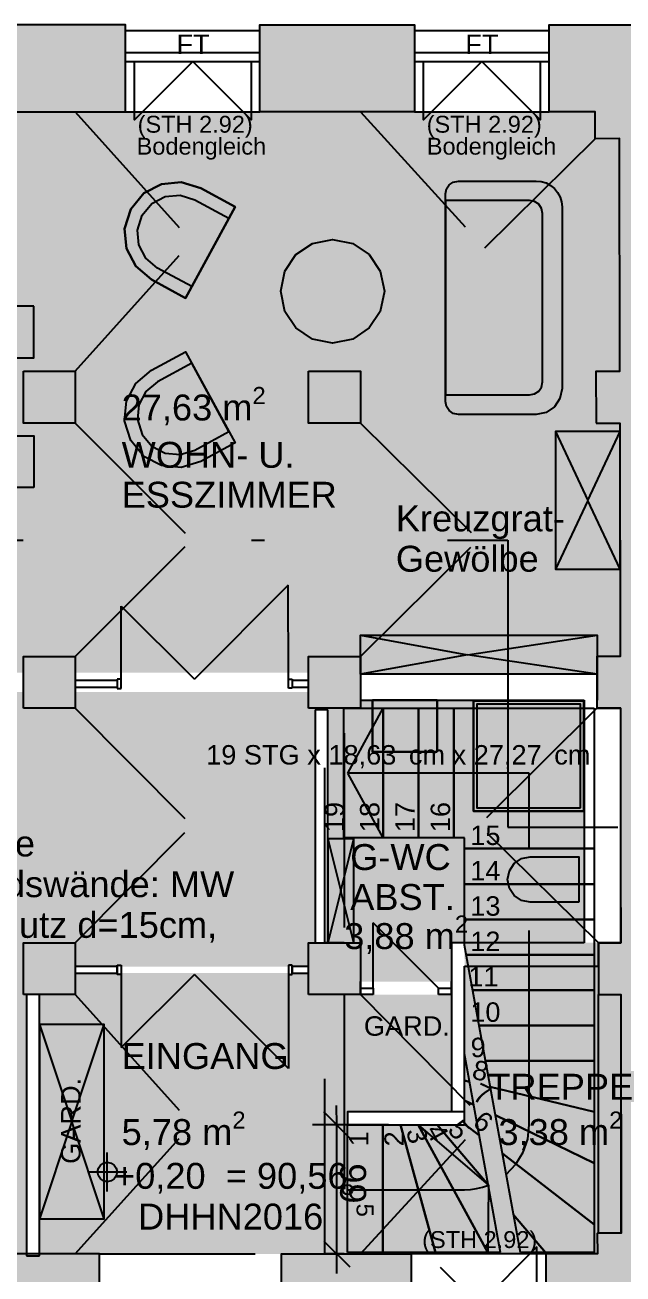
# Model space of a CAD drawing. Header units: centimetres. Extents: x 0 to 44.8, y 0 to 29.7.
# Drawn here: x 15.19 to 19.81, y 14.86 to 24.49 of the extents above; entities that cross this region are included whole.
import ezdxf
from ezdxf.xclip import XClip

# ---------------------------------------------------------------- set-up
doc = ezdxf.new("R2010")
doc.units = ezdxf.units.CM
doc.header["$MEASUREMENT"] = 0
doc.header["$XCLIPFRAME"] = 0
for name, pattern in [('ACAD_ISO02W100', [0.42, 0.12, -0.3]), ('Strichlinie_ eng', [0.22999999999999998, 0.15, -0.08]), ('Strichpunktlinie', [0.670277762413025, 0.352777767181396, -0.176388883590699, 0, -0.14111111164093])]:
    doc.linetypes.add(name, pattern=pattern)
for name, color, linetype in [('A-Bemaßung 1_100', 7, 'Continuous'), ('A-Decken Roh', 7, 'Continuous'), ('A-Fenster Türen', 7, 'Continuous'), ('A-Möblierung', 7, 'Continuous'), ('A-Räume NEU.Neu', 7, 'Continuous'), ('A-Schnittlinien.Marker', 7, 'Continuous'), ('A-Schraffuren', 7, 'Continuous'), ('A-Treppen', 7, 'Continuous'), ('FENSTERÖFFNUNG', 7, 'Continuous'), ('Layout-Zeichnung.Layout', 7, 'Continuous'), ('Neubau_A-Bemaßung 1_100', 7, 'Continuous'), ('Neubau_A-Fenster Türen', 7, 'Continuous'), ('Neubau_A-Geländer', 7, 'Continuous'), ('Neubau_A-Schraffuren', 7, 'Continuous'), ('Neubau_A-Treppen', 7, 'Continuous'), ('Neubau_A-Wand Aussen', 7, 'Continuous'), ('Neubau_A-Wand Innen', 7, 'Continuous'), ('Unterzug', 7, 'Continuous'), ('Wand', 7, 'Continuous')]:
    doc.layers.add(name, color=color, linetype=linetype)
doc.styles.add('ERSTELLTER_STIL_3', font='')
doc.styles.get('ERSTELLTER_STIL_3').set_extended_font_data('Arial')

# ---------------------------------------------------------------- blocks, each defined once
blk = doc.blocks.new('Zeichnung_2_1', base_point=(5.879295221465711, 14.23450187050399))
at = {"layer": 'A-Möblierung', "linetype": 'Continuous', "lineweight": 0, "true_color": 0x535353}
for points in [[(16.17001136501467, 22.52592616260402), (16.43359659979986, 22.38266826926744), (16.81561764869741, 23.08556222869462), (16.55203241391222, 23.2288201220312, 0.9999999999999989)], [(19.13784311366489, 21.48489767178647, 0.4142135623730951), (19.33784311366489, 21.68489767178647), (19.33784311366489, 23.08489767178647, 0.4142135623730951), (19.13784311366488, 23.28489767178647), (18.53784311366489, 23.28489767178647, 0.4142135623730951), (18.43784311366489, 23.18489767178647), (18.43784311366489, 21.58489767178647, 0.4142135623730951), (18.53784311366489, 21.48489767178647)], [(17.16700914280343, 22.43460729964471, 0.9999999999999998), (17.96700914280343, 22.4346072996447, 0.9999999999999998)], [(19.78669801791532, 20.29052976530194), (19.78669801791532, 21.35209431231052), (19.28669801791533, 21.35209431231052), (19.28669801791533, 20.29052976530194)], [(18.37461421195613, 18.88150246063995), (18.37461421195613, 19.28150246063994), (17.87461421195613, 19.28150246063994), (17.87461421195613, 18.88150246063995)], [(19.50596396552343, 18.42518851703259), (19.50596396552343, 19.27518851703259), (18.65596396552343, 19.27518851703259), (18.65596396552343, 18.42518851703259)], [(17.5319355887727, 18.21054641324635), (17.5319355887727, 17.41054641324635), (17.7319355887727, 17.41054641324635), (17.7319355887727, 18.21054641324635)], [(19.46801970993342, 17.72305402387421), (19.46801970993342, 18.0730540238742), (19.09301970993342, 18.0730540238742, 0.9999999999999998), (19.09301970993342, 17.72305402387421)], [(15.30625815963021, 15.28068588211975), (15.80625815963021, 15.28068588211975), (15.80625815963021, 16.78068588211975), (15.30625815963021, 16.78068588211975)]]:
    blk.add_hatch(color=251, dxfattribs=at).paths.add_polyline_path(points)
at = {"layer": 'A-Möblierung', "linetype": 'Continuous', "lineweight": 0, "true_color": 0x3f3f3f}
blk.add_hatch(color=250, dxfattribs=at).paths.add_polyline_path([(19.60967365777386, 19.78150246834636), (17.78180749932104, 19.78150246834636), (17.78180749932104, 19.48150246045009), (19.60967365777386, 19.48150246045009)])
at = {"layer": 'A-Räume NEU.Neu', "linetype": 'Continuous', "lineweight": 0, "true_color": 0x22332b}
for points in [[(13.33037258014254, 20.49598005383876), (13.32975324797608, 19.6184770220363), (13.38274993256679, 19.6184770220363), (13.3833098912176, 19.49347700687535), (15.1813927395203, 19.49347700687535), (15.1813927395203, 19.6184770220363), (15.58139269180599, 19.6184770220363), (15.58139269180599, 19.49347700687535), (17.38193554748954, 19.49347700687535), (17.38193554748954, 19.6184770220363), (17.78193559600459, 19.6184770220363), (17.78193559600459, 19.49347700687535), (19.60712317592006, 19.49347700687535), (19.60743977051727, 19.6184770220363), (19.78759017959417, 19.6184770220363), (19.78519820637145, 21.41768902565926), (19.60372262276623, 21.41864621911167), (19.60187222838638, 21.81768888171559), (19.78467067701526, 21.81768888171559), (19.7822890965635, 23.61168130857651), (19.59345350652279, 23.61083535626525), (19.59252441204376, 23.8182223311793), (19.23856164451316, 23.8182223311793), (18.19856167234102, 23.8182223311793), (17.00718868145509, 23.8182223311793), (15.96940968293143, 23.8182223311793), (14.80164473737295, 23.8182223311793), (13.76164466897145, 23.8182223311793), (13.38886463484348, 23.8182223311793), (13.38886944631152, 23.81715206822789), (13.38975619987178, 23.6192067332833), (13.33257661742351, 23.61895057072471), (13.33129541971311, 21.81768897794495), (13.39394602624333, 21.81796967899056), (13.39567892457357, 21.41797338342058), (13.3310230906219, 21.41768373304442), (13.33096823988622, 21.34575998415559)], [(13.32662934273609, 15.19215434759727), (13.39213468058043, 15.19244783694785), (13.39295212429637, 15.0099856691289), (13.74303468087461, 15.0099856691289), (14.78303469692853, 15.0099856691289), (15.20639266540531, 15.0099856691289), (15.20639266540531, 17.01057406953005), (15.18139266781347, 17.01057406953005), (15.18139266781347, 17.41057403099947), (15.58139269385701, 17.41057403099947), (15.58139269385701, 17.22640471731446), (17.3819355887727, 17.22640471731446), (17.3819355887727, 17.41054645785257), (17.4319355887727, 17.41054645785257), (17.4319355887727, 19.21847701891616), (17.3819355887727, 19.21847701891616), (17.3819355887727, 19.34347700687536), (15.58139269385701, 19.34347700687536), (15.58139269385701, 19.21847701891616), (15.18139266781347, 19.21847695434204), (15.18139266781347, 19.34347700687536), (13.38398194032348, 19.34347700687536), (13.38454192704475, 19.21847695434204), (13.32947092664636, 19.21847695434204), (13.32819500671719, 17.41059714853248), (13.37808671111079, 17.41059650279133), (13.37808671111079, 17.01059647674779), (13.32791275326254, 17.01059705791482)], [(17.5319355887727, 17.41050681298555), (17.78193557412409, 17.41054641324635), (17.78192375117537, 17.11057413392753), (18.48524125975299, 17.11054641374334), (18.4852530827017, 17.41051869306217), (19.50967345349166, 17.41051869306217), (19.49601002274737, 19.28138677861263), (17.78193559117035, 19.28138680808423), (17.78193559008868, 19.21847698616552), (17.5319355887727, 19.21847698616552)], [(19.61883763513143, 17.41051870727459), (18.58529514006946, 17.4072625115619), (18.5863762119328, 16.0052597811744), (17.68312607341989, 16.00456329300848), (17.68389298339671, 15.00998567247091), (19.21366373079664, 15.00998567247091), (19.59974873694429, 15.00998567247091), (19.61099720079217, 15.00998567247091), (19.61028694308595, 15.1685228686295), (19.62129785815587, 15.16857220047493), (19.61885254694695, 17.01051870185142)], [(15.30639269187208, 17.01051329292086), (15.30639269187208, 15.00998567247091), (17.68389300112712, 15.00998567247091), (17.68304893725912, 16.10458275027158), (18.4852530827017, 16.10520129149097), (18.4852530827017, 17.01108872857204), (17.78193552653135, 17.01054640368149), (17.38193555897784, 17.01054640368149), (17.38193806952192, 17.17640469321345), (15.58139522747796, 17.17643230919835), (15.58139271693388, 17.0105740196664)], [(15.7694217039681, 15.00693107324354), (17.17237666908979, 15.0099856691289), (15.7694217039681, 15.0099856691289)]]:
    blk.add_hatch(color=250, dxfattribs=at).paths.add_polyline_path(points)
at = {"layer": 'A-Schraffuren', "linetype": 'Continuous', "lineweight": 13}
for points in [[(15.96940969187209, 24.48822230924436), (14.80164469187209, 24.48822230924436), (14.80164469187209, 23.81822230924436), (15.96940969187209, 23.81822230924436)], [(18.19856169187209, 23.81822230924436), (18.19856169187209, 24.48822230924436), (17.00718869187209, 24.48822230924436), (17.00718869187209, 23.81822230924436)], [(21.32949069187209, 23.81822230924436), (21.32949069187209, 24.48822230924436), (19.23856169187209, 24.48822230924436), (19.23856169187209, 23.81822230924436), (19.59252433786309, 23.81822230924436), (19.59252913274711, 23.81715202368436), (19.59974869187209, 23.81715202368436), (20.44566969187209, 23.81715202368436), (20.44566969187209, 23.81822230924436)], [(19.59252438500431, 23.81822233858537), (19.59345346463611, 23.61083525586231), (19.7822890562524, 23.61168135290002), (19.78467064418637, 21.81768891211418), (19.60187219274254, 21.81768891211418), (19.60372271710683, 21.4186462063611), (19.78520164517491, 21.41768896521547), (19.78759017961563, 19.61847700687535), (20.07648669634346, 19.61847700687535), (20.07648669634346, 21.41768896521547), (20.44566968640218, 21.41768896521547), (20.44566968640218, 21.81768891211418), (20.07648669634346, 21.81768891211418), (20.07648669634346, 23.61168135290002), (20.44566968640218, 23.61168135290002), (20.44566968640218, 23.81822233858537)], [(15.58139269187209, 21.41768898353435), (15.58139269187209, 21.81768898353436), (15.18139269187209, 21.81768898353436), (15.18139269187209, 21.41768898353435)], [(17.38193557412409, 21.81768898353436), (17.38193557412409, 21.41768898353435), (17.78193557412409, 21.41768898353435), (17.78193557412409, 21.81768898353436)], [(15.18139269187209, 19.21847700687536), (15.58139269187209, 19.21847700687536), (15.58139269187209, 19.61847700687535), (15.18139269187209, 19.61847700687535)], [(17.78193557412409, 19.21847700687536), (17.78193557412409, 19.61847700687535), (17.38193557412409, 19.61847700687535), (17.38193557412409, 19.21847700687536)], [(19.60743973080993, 19.61847700227229), (19.60642677447758, 19.21847706222219), (19.78812120598884, 19.21847706222219), (19.78889592490117, 18.63496604431452), (19.78889007562887, 17.95891396461572), (19.79052140326573, 17.41051874329097), (19.61883769162777, 17.41051874329097), (19.61883769162777, 17.01051866561092), (19.7910523795606, 17.01051866561092), (19.79349661841715, 15.16934377440496), (19.61028695012044, 15.16852294946392), (19.61099718940754, 15.0099856493566), (20.04994474991651, 15.0099856493566), (20.04994474991651, 15.52784498549399), (20.04994474991651, 17.09968201350146), (20.0672216422852, 17.09968201350146), (20.0672216422852, 17.27783598371226), (20.07480518941407, 19.19368399257852), (20.44566969769527, 19.19368399257852), (20.44566969769527, 19.47249299748443), (20.44566969769527, 19.61847700227229), (20.07648668316276, 19.61847700227229), (19.78757749892486, 19.62807558930087), (19.78759022969398, 19.61847700227229)], [(15.58139269187209, 17.01057401210135), (15.58139269187209, 17.41057401207035), (15.18139269187209, 17.41057401207035), (15.18139269187209, 17.01057401210135)], [(17.78193557412409, 17.01054641327736), (17.78193557412409, 17.41054641324635), (17.38193557412409, 17.41054641324635), (17.38193557412409, 17.01054641327736)], [(15.18139268306374, 15.00998568573689), (14.78303469187209, 15.00998568573689), (14.78303469187209, 14.34167002368435), (16.12129369187209, 14.34167002368435), (16.12129369187209, 14.58101802711836), (15.76942169908418, 14.58101802711836), (15.76942169908418, 15.00998568573689), (15.58139268818379, 15.00998568573689)], [(18.17366369187209, 14.34167002368435), (18.17366369187209, 15.00998567848036), (17.17237669187209, 15.00998567848036), (17.17237669187209, 14.34167002368435)], [(19.21366369187209, 14.34167002368435), (20.10836655796209, 14.34167002368435), (20.10746645291922, 14.45063252935649), (20.04994469580374, 14.45015735911279), (20.04994469580374, 15.00998567247091), (19.59974869404472, 15.00998567247091), (19.21366369187209, 15.00998567247091)]]:
    blk.add_hatch(color=9, dxfattribs=at).paths.add_polyline_path(points)
at = {"layer": 'Neubau_A-Schraffuren', "linetype": 'Continuous', "lineweight": 13, "true_color": 0x9f9f9f}
blk.add_hatch(color=253, dxfattribs=at).paths.add_polyline_path([(19.61883769187209, 15.16934368117635), (19.79105240856084, 15.16934368117635), (19.79105240856084, 17.01051871793817), (19.61883769187209, 17.01051871793817)])
at = {"layer": 'A-Bemaßung 1_100', "color": 7, "linetype": 'Continuous', "lineweight": 25, "ltscale": 10}
for p, q in [((17.69928972528716, 15.90512926405913), (17.49883571324457, 16.10527455384132)), ((17.59906271926587, 16.00520165957845), (17.59894701076116, 16.15542670947746)), ((17.99906253133783, 16.00551038183884), (17.41128178094976, 16.00505702394756)), ((17.59983028559665, 15.00992099154193), (17.59906271926587, 16.00520165957845)), ((17.49960327957535, 15.10999338706124), (17.70005729161794, 14.90984809727905)), ((17.99983009766861, 15.01022921505877), (17.41204884853699, 15.00977585716749)), ((17.59994599410135, 14.85969594164291), (17.59983028559665, 15.00992099154193))]:
    blk.add_line(p, q, dxfattribs=at)
at = {"layer": 'A-Möblierung', "color": 7, "linetype": 'Continuous', "lineweight": 25, "ltscale": 10, "flags": 128}
for points in [[(16.17001136501467, 22.52592616260402, -0.9999999999999989), (16.55203241391222, 23.2288201220312), (16.81561764869741, 23.08556222869462), (16.43359659979986, 22.38266826926744)], [(16.17001136501467, 22.52592616260402), (16.43359659979986, 22.38266826926744), (16.81561764869741, 23.08556222869462), (16.55203241391222, 23.2288201220312, 0.999999952511681)], [(19.13784311366489, 21.48489767178647), (18.53784311366489, 21.48489767178647, -0.4142135623730951), (18.43784311366489, 21.58489767178647), (18.43784311366489, 23.18489767178647, -0.4142135623730951), (18.53784311366489, 23.28489767178647), (19.13784311366488, 23.28489767178647, -0.4142135623730951), (19.33784311366489, 23.08489767178647), (19.33784311366489, 21.68489767178647, -0.4142135623730951)], [(19.13784311366489, 21.48489767178647), (18.53784311366489, 21.48489767178647, -0.4142135623730951), (18.43784311366489, 21.58489767178647), (18.43784311366489, 23.18489767178647, -0.4142135623730951), (18.53784311366489, 23.28489767178647), (19.13784311366488, 23.28489767178647, -0.4142135623730951), (19.33784311366489, 23.08489767178647), (19.33784311366489, 21.68489767178647, -0.4142135623730951)], [(16.48134923091206, 22.47053001419584), (16.21776399612686, 22.61378790753242, -0.9999999331289989), (16.50427978280003, 23.1409583771028), (16.76786501758522, 22.99770048376622)], [(18.43784311366489, 21.63489767178647), (19.08784311366489, 21.63489767178647, 0.4142135623730951), (19.18784311366489, 21.73489767178647), (19.18784311366488, 23.03489767178647, 0.4142135623730951), (19.08784311366489, 23.13489767178646), (18.43784311366489, 23.13489767178646)], [(17.16700914280343, 22.43460729964471, -0.9999999999999998), (17.96700914280343, 22.4346072996447, -0.9999999999999998)], [(16.17001136501467, 21.82522332106173), (16.43359659979986, 21.96848121439831), (16.81561764869741, 21.26558725497113), (16.55203241391222, 21.12232936163455, -0.999999952511681)], [(16.48134923091206, 21.88061946946991), (16.21776399612686, 21.73736157613333, 0.9999999331289989), (16.50427978280003, 21.21019110656295), (16.76786501758522, 21.35344899989953)], [(19.46801970993342, 17.72305402387421), (19.09301970993342, 17.72305402387421, -0.9999999999999998), (19.09301970993342, 18.0730540238742), (19.46801970993342, 18.0730540238742)], [(19.46801970993342, 17.72305402387421), (19.09301970993342, 17.72305402387421, -0.9999999999999998), (19.09301970993342, 18.0730540238742), (19.46801970993342, 18.0730540238742)]]:
    blk.add_lwpolyline(points, format="xyb", close=True, dxfattribs=at)
for points in [[(15.26109530701248, 22.32052202368436), (14.76109530701247, 22.32052202368436), (14.76109530701247, 21.92052202368435), (15.26109530701248, 21.92052202368435)], [(15.26312095692302, 20.92052202368436), (14.76312095692302, 20.92052202368436), (14.76312095692302, 21.32052202368436), (15.26312095692302, 21.32052202368436)], [(19.78669801791532, 20.29052976530194), (19.78669801791532, 21.35209431231052), (19.28669801791533, 21.35209431231052), (19.28669801791533, 20.29052976530194)], [(19.78669801791532, 20.29052976530194), (19.78669801791532, 21.35209431231052), (19.28669801791533, 21.35209431231052), (19.28669801791533, 20.29052976530194)], [(19.78669801791532, 20.29052976530194), (19.53669801791533, 20.82131203880623), (19.78669801791532, 21.35209431231052), (19.28669801791533, 21.35209431231052), (19.53669801791533, 20.82131203880623), (19.28669801791533, 20.29052976530194)], [(19.60967365777386, 19.78150246834636), (19.60967365777386, 19.48150246045009), (17.78180749932104, 19.48150246045009), (17.78180749932104, 19.78150246834636)], [(18.37461421195613, 18.88150246063995), (17.87461421195613, 18.88150246063995), (17.87461421195613, 19.28150246063994), (18.37461421195613, 19.28150246063994)], [(18.37461421195612, 18.88150246063995), (18.37461421195613, 19.28150246063994), (17.87461421195613, 19.28150246063994), (17.87461421195612, 18.88150246063995)], [(19.50596396552343, 18.42518851703259), (18.65596396552343, 18.42518851703259), (18.65596396552343, 19.27518851703259), (19.50596396552343, 19.27518851703259)], [(19.50596396552343, 18.42518851703259), (19.50596396552343, 19.27518851703259), (18.65596396552343, 19.27518851703259), (18.65596396552343, 18.42518851703259)], [(19.48096396552343, 18.45018851703259), (19.48096396552343, 19.25018851703259), (18.68096396552343, 19.25018851703259), (18.68096396552343, 18.45018851703259)], [(17.5319355887727, 18.21054641324635), (17.5319355887727, 17.41054641324635), (17.7319355887727, 17.41054641324635), (17.7319355887727, 18.21054641324635)], [(17.5319355887727, 18.21054641324635), (17.5319355887727, 17.41054641324635), (17.7319355887727, 17.41054641324635), (17.7319355887727, 18.21054641324635)], [(17.5319355887727, 18.21054641324635), (17.6319355887727, 17.81054641324636), (17.5319355887727, 17.41054641324635), (17.7319355887727, 17.41054641324635), (17.6319355887727, 17.81054641324636), (17.7319355887727, 18.21054641324635)], [(15.30625815963021, 15.28068588211975), (15.80625815963021, 15.28068588211975), (15.80625815963021, 16.78068588211975), (15.30625815963021, 16.78068588211975)]]:
    blk.add_lwpolyline(points, close=True, dxfattribs=at)
for points in [[(19.60967365777386, 19.48150246045009), (17.78180749932104, 19.48150246045009), (17.78180749932104, 19.78150246045009), (19.60967365777386, 19.78150246045009), (19.60967365777386, 19.48150246045009), (18.60850630305069, 19.63150246045009), (17.78180749932104, 19.48150246045009), (17.78180749932104, 19.78150246045009), (18.60850630305069, 19.63150246045009), (19.60967365777386, 19.78150246045009)], [(15.80625815963021, 15.28068588211975), (15.80625815963021, 16.78068588211975), (15.30625815963021, 16.78068588211975), (15.30625815963021, 15.28068588211975), (15.80625815963021, 15.28068588211975), (15.5562581596302, 16.03068588211975), (15.80625815963021, 16.78068588211975), (15.30625815963021, 16.78068588211975), (15.5562581596302, 16.03068588211975), (15.30625815963021, 15.28068588211975)]]:
    blk.add_lwpolyline(points, dxfattribs=at)
at = {"layer": 'A-Möblierung', "color": 7, "linetype": 'Continuous', "lineweight": 25, "ltscale": 10}
blk.add_circle((17.56700914280343, 22.43460729964471), 0.3999999999999997, dxfattribs=at)
at = {"layer": 'A-Schnittlinien.Marker', "color": 7, "linetype": 'Strichpunktlinie', "lineweight": 25, "ltscale": 10, "flags": 128}
blk.add_lwpolyline([(5.134348610401683, 20.8002408604794), (5.134348610401683, 20.51440002368435), (18.9187973671971, 20.51440002368435), (18.9187973671971, 18.30208452368436), (22.96349005917514, 18.30208452368435), (22.96349005917514, 20.51440002368435), (31.89707315021201, 20.51440002368435), (31.89707315021201, 20.8002408604794)], dxfattribs=at)
at = {"layer": 'FENSTERÖFFNUNG', "color": 7, "linetype": 'Continuous', "lineweight": 25, "ltscale": 10}
for p, q in [((15.96940967544259, 23.81822243354243), (17.00718878052389, 23.81822243354243)), ((18.19856144947305, 23.81822243354243), (19.23856145960369, 23.81822243354243)), ((19.21366368260645, 15.00998582820405), (18.17366367247581, 15.00998582820405))]:
    blk.add_line(p, q, dxfattribs=at)
at = {"layer": 'Neubau_A-Bemaßung 1_100', "color": 7, "linetype": 'Continuous', "lineweight": 25, "ltscale": 10}
for p, q in [((15.8293061272439, 15.49250176392417), (15.8293061272439, 15.7925019970358)), ((15.67930601068809, 15.64250188047999), (15.97930624379972, 15.64250188047999))]:
    blk.add_line(p, q, dxfattribs=at)
blk.add_circle((15.82930605180899, 15.6425018717274), 0.075, dxfattribs=at)
at = {"layer": 'Neubau_A-Fenster Türen', "color": 7, "linetype": 'Continuous', "lineweight": 25, "ltscale": 10}
for p, q in [((15.96940967544259, 24.27655978047127), (17.00718878052389, 24.27655978047127)), ((18.19856144947305, 24.27655978047127), (19.23856145960369, 24.27655978047127)), ((15.96940967544259, 24.2065601250734), (17.00718878052389, 24.2065601250734)), ((18.19856144947305, 24.2065601250734), (19.23856145960369, 24.2065601250734))]:
    blk.add_line(p, q, dxfattribs=at)
at = {"layer": 'Neubau_A-Fenster Türen', "color": 7, "linetype": 'Continuous', "lineweight": 25, "ltscale": 10, "flags": 128}
for points in [[(16.93829919187209, 24.20656002368435), (16.93829919187209, 23.75656002368435), (16.48829919187209, 24.20656002368435), (16.0382991918721, 23.75656002368435), (16.0382991918721, 24.20656002368435)], [(19.16856169187209, 24.20656002368435), (19.16856169187209, 23.75656002368435), (18.71856169187209, 24.20656002368435), (18.2685616918721, 23.75656002368435), (18.2685616918721, 24.20656002368435)]]:
    blk.add_lwpolyline(points, dxfattribs=at)
at = {"layer": 'Neubau_A-Fenster Türen', "color": 7, "linetype": 'Strichlinie_ eng', "lineweight": 25, "ltscale": 10, "flags": 128}
blk.add_lwpolyline([(19.14366369187209, 14.61409902368435), (19.14366369187209, 15.06409902368435), (18.69366369187209, 14.61409902368435), (18.2436636918721, 15.06409902368436), (18.2436636918721, 14.61409902368436)], dxfattribs=at)
at = {"layer": 'Neubau_A-Geländer', "color": 7, "linetype": 'Continuous', "lineweight": 25, "ltscale": 10}
for p, q in [((15.96940967544259, 24.44661038541561), (17.0055668664838, 24.44661038541561)), ((18.19856144947305, 24.44661038541561), (19.23471864051425, 24.44661038541561))]:
    blk.add_line(p, q, dxfattribs=at)
at = {"layer": 'Neubau_A-Schraffuren', "color": 7, "linetype": 'Continuous', "lineweight": 25, "ltscale": 10, "flags": 128}
blk.add_lwpolyline([(19.61883769187209, 15.16934368117635), (19.61883769187209, 17.01051871793817), (19.79105240856084, 17.01051871793817), (19.79105240856084, 15.16934368117635)], close=True, dxfattribs=at)
at = {"layer": 'Neubau_A-Treppen', "color": 7, "linetype": 'Strichlinie_ eng', "lineweight": 25, "ltscale": 10}
for p, q in [((17.65454644350241, 18.21846695515908), (17.65455492214284, 19.21846673471076)), ((17.65455492214284, 19.21846673471076), (17.68455484570529, 19.21846673471076)), ((17.68455085575685, 18.71846684493492), (17.95728228501191, 19.21846424099298)), ((17.68455484570529, 19.21846673471076), (17.95728228501191, 19.21846424099298)), ((17.95727380637148, 18.21846446144131), (17.95728228501191, 19.21846424099298)), ((17.95728228501191, 19.21846424099298), (17.95727380637148, 18.21846446144131)), ((17.95728228501191, 19.21846424099298), (18.23000972431852, 19.21846174727521)), ((18.23000074693454, 18.21846196772354), (18.23000972431852, 19.21846174727521)), ((18.23000972431852, 19.21846174727521), (18.23000074693454, 18.21846196772354)), ((18.23000972431852, 19.21846174727521), (18.50273666488159, 19.21845975230099)), ((18.50272818624116, 18.21845947400577), (18.50273666488159, 19.21845975230099)), ((18.50273666488159, 19.21845975230099), (18.50272818624116, 18.21845947400577)), ((18.50273666488159, 19.21845975230099), (19.58526902661873, 19.21845027617345)), ((19.58526902661873, 19.21845027617345), (19.58526004923474, 18.13591791443631)), ((17.95727779631992, 18.71846435121715), (17.68455085575685, 18.71846684493492)), ((17.95727380637148, 18.21846446144131), (17.68455085575685, 18.71846684493492)), ((18.50273267493315, 18.71845986252516), (17.95727779631992, 18.71846435121715)), ((19.0852646481509, 18.71845437634605), (18.50273267493315, 18.71845986252516)), ((19.08525966071535, 18.1359224031283), (19.0852646481509, 18.71845437634605)), ((17.68454636706486, 18.21846645641553), (17.65454644350241, 18.21846695515908)), ((17.95727380637148, 18.21846446144131), (17.68454636706486, 18.21846645641553)), ((18.23000074693454, 18.21846196772354), (17.95727380637148, 18.21846446144131)), ((18.50272818624116, 18.21845947400577), (18.23000074693454, 18.21846196772354)), ((18.58526076842663, 18.21845897526221), (18.50272818624116, 18.21845947400577)), ((18.58525977093952, 18.13592639307674), (18.58526076842663, 18.21845897526221)), ((18.58525727722174, 17.86319945251368), (18.58525977093952, 18.13592639307674)), ((18.58525977093952, 18.13592639307674), (19.58526004923474, 18.13591791443631)), ((19.58526004923474, 18.13591791443631), (18.58525977093952, 18.13592639307674)), ((19.08524170594738, 16.00525452639525), (19.08525966071535, 18.1359224031283)), ((19.58526004923474, 18.13591791443631), (19.58525755551697, 17.86319047512969)), ((18.58525528224753, 17.59047201320706), (18.58525727722174, 17.86319945251368)), ((18.58525727722174, 17.86319945251368), (19.58525755551697, 17.86319047512969)), ((19.58525755551697, 17.86319047512969), (18.58525727722174, 17.86319945251368)), ((19.58525755551697, 17.86319047512969), (19.5852550617992, 17.59046353456663)), ((18.58525328727331, 17.39144390898754), (18.58525528224753, 17.59047201320706)), ((18.58525528224753, 17.59047201320706), (19.5852550617992, 17.59046353456663)), ((19.5852550617992, 17.59046353456663), (18.58525528224753, 17.59047201320706)), ((19.5852550617992, 17.59046353456663), (19.58525306682498, 17.31773609526001)), ((18.59866300523018, 17.31774457390044), (19.58525306682498, 17.31773609526001)), ((19.58525306682498, 17.31773609526001), (18.59866300523018, 17.31774457390044)), ((19.58525306682498, 17.31773609526001), (19.5852505731072, 17.0450086559534)), ((18.64828649269827, 17.04501713459383), (19.5852505731072, 17.0450086559534)), ((19.5852505731072, 17.0450086559534), (18.64828649269827, 17.04501713459383)), ((19.5852505731072, 17.0450086559534), (19.58524807938943, 16.77228171539033)), ((18.69790948142281, 16.77228919654365), (19.58524807938943, 16.77228171539033)), ((19.58524807938943, 16.77228171539033), (18.69790948142281, 16.77228919654365)), ((19.58524807938943, 16.77228171539033), (19.58524558567166, 16.49955427608372)), ((18.74753247014735, 16.49956175723704), (19.58524558567166, 16.49955427608372)), ((19.58524558567166, 16.49955427608372), (18.74753247014735, 16.49956175723704)), ((19.58524558567166, 16.49955427608372), (19.58524259321033, 16.10608600960492)), ((18.78391631121075, 16.29959900759589), (19.58524259321033, 16.10608600960492)), ((19.58524259321033, 16.10608600960492), (18.78391631121075, 16.29959900759589)), ((19.58524259321033, 16.10608600960492), (19.58523910200544, 15.71092101755281)), ((18.82398536840028, 16.07938028722166), (19.58523910200544, 15.71092101755281)), ((19.58523910200544, 15.71092101755281), (18.82398536840028, 16.07937978847811)), ((18.87734793629842, 15.78610062351044), (19.58523511205701, 15.23801587013295)), ((19.58523511205701, 15.23801587013295), (18.87734793629842, 15.78610062351044)), ((19.58523910200544, 15.71092101755281), (19.58523511205701, 15.23801587013295)), ((18.96366199211609, 15.31171969391203), (19.20919344412512, 15.02232424500529)), ((19.20919344412512, 15.02232424500529), (18.96366199211609, 15.31171969391203)), ((19.58523511205701, 15.23801587013295), (19.58523311708279, 15.0223207538004)), ((19.20919344412512, 15.02232424500529), (19.01631784039713, 15.02232574123595)), ((19.58523311708279, 15.0223207538004), (19.20919344412512, 15.02232424500529))]:
    blk.add_line(p, q, dxfattribs=at)
at = {"layer": 'Neubau_A-Treppen', "color": 7, "linetype": 'Continuous', "lineweight": 25, "ltscale": 10}
for p, q in [((19.01631784039713, 15.02232574123595), (18.58525328727331, 17.39144390898754)), ((18.58524430988932, 16.34757664133327), (18.58524580611999, 16.49956275472415)), ((18.58524580611999, 16.49956275472415), (18.58524630486354, 16.55355224327063)), ((18.58524580611999, 16.49956275472415), (18.59506955791812, 16.49956275472415)), ((18.59506955791812, 16.49956275472415), (18.58524580611999, 16.49956275472415)), ((18.8638549281679, 15.02232723746662), (18.58524630486354, 16.55355224327063)), ((18.58524331240221, 16.19493517891144), (18.58524430988932, 16.34757664133327)), ((18.58524430988932, 16.34757664133327), (18.62444605203712, 16.33810998992035)), ((18.62444605203712, 16.33810998992035), (18.58524430988932, 16.34757664133327)), ((18.58524181617155, 16.01226486580098), (18.58524331240221, 16.19493517891144)), ((18.58524331240221, 16.19493517891144), (18.65679904769094, 16.16030093023814)), ((18.65679904769094, 16.16030093023814), (18.58524331240221, 16.19493517891144)), ((17.68311696803692, 15.02233721233771), (17.68312544667735, 16.00526649624056)), ((17.68312544667735, 16.00526649624056), (17.95585288598396, 16.00526450126634)), ((17.95585288598396, 16.00526450126634), (17.95584440734353, 15.02233521736349)), ((17.95584440734353, 15.02233521736349), (17.95585288598396, 16.00526450126634)), ((17.95585288598396, 16.00526450126634), (18.09143532385874, 16.00526300503569)), ((18.09143532385874, 16.00526300503569), (18.36103414484634, 15.02233172615861)), ((18.36103414484634, 15.02233172615861), (18.09143532385874, 16.00526300503569)), ((18.09143532385874, 16.00526300503569), (18.22701776173351, 16.00526200754857)), ((18.22701776173351, 16.00526200754857), (18.76622388234914, 15.02232823495373)), ((18.76622388234914, 15.02232823495373), (18.22701776173351, 16.00526200754857)), ((18.22701776173351, 16.00526200754857), (18.37524185249083, 16.00526051131791)), ((18.22701776173351, 16.00526200754857), (18.76957643652425, 15.54047889891799)), ((18.37524185249083, 16.00526051131791), (18.76957643652425, 15.54047889891799)), ((18.76957643652425, 15.54047889891799), (18.37524185249083, 16.00526051131791)), ((18.37524185249083, 16.00526051131791), (18.58524131742799, 16.00525901508724)), ((18.58524131742799, 16.00525901508724), (18.58524181617155, 16.01226486580098)), ((18.58524181617155, 16.01226486580098), (18.69988500464322, 15.92350197912943)), ((18.69988500464322, 15.92350197912943), (18.58524181617155, 16.01226486580098)), ((18.76957643652425, 15.54047889891799), (18.76622388234914, 15.02232823495373)), ((17.68312145672891, 15.50526660646473), (17.95584839729197, 15.50526411274696)), ((17.95584839729197, 15.50526411274696), (18.58523732747956, 15.50525912531141)), ((17.95584440734353, 15.02233521736349), (17.68311696803692, 15.02233721233771)), ((18.36103414484634, 15.02233172615861), (17.95584440734353, 15.02233521736349)), ((18.76622388234914, 15.02232823495373), (18.36103414484634, 15.02233172615861)), ((18.8638549281679, 15.02232723746662), (18.76622388234914, 15.02232823495373))]:
    blk.add_line(p, q, dxfattribs=at)
at = {"layer": 'Neubau_A-Treppen', "color": 7, "linetype": 'Continuous', "lineweight": 25, "ltscale": 10, "flags": 128}
blk.add_lwpolyline([(18.48524153105315, 16.1069902857296), (17.68312553105316, 16.1069902857296), (17.68312553105316, 16.00526666866558), (18.58524153105315, 16.00526666866558), (18.58524153105315, 16.1069902857296)], close=True, dxfattribs=at)
blk.add_lwpolyline([(17.68312155138145, 15.5427666686827, -0.9999999999999998), (17.68312090602928, 15.46776666868548, -0.9999999999999998)], format="xyb", close=True, dxfattribs=at)
at = {"layer": 'Neubau_A-Treppen', "color": 7, "linetype": 'Strichlinie_ eng', "lineweight": 25, "ltscale": 10}
blk.add_arc((18.58524153101976, 16.00525890623202), 0.5000000000000002, 310.0685253625737, 359.9995069872589, dxfattribs=at)
at = {"layer": 'Neubau_A-Treppen', "color": 7, "linetype": 'Continuous', "lineweight": 25, "ltscale": 10}
blk.add_arc((18.58524153101976, 16.00525890623202), 0.4999999999999984, 269.9995069872589, 291.6336016079008, dxfattribs=at)
at = {"layer": 'Neubau_A-Wand Aussen', "color": 7, "linetype": 'Continuous', "lineweight": 25, "ltscale": 10}
for p, q in [((17.2260703694278, 20.16752235386133), (16.50119249698915, 19.4424005958244)), ((17.22619256159871, 19.44252228925177), (17.2260703694278, 20.16752235386133)), ((15.93619235720837, 19.44230533580545), (15.90619243364592, 19.4423003483699)), ((15.90619243364592, 19.4423003483699), (15.90620440349123, 19.37230019422847)), ((15.90619442862014, 19.43230054009693), (15.90620240851702, 19.38230050124499)), ((15.90619442862014, 19.43230054009693), (15.90620240851702, 19.38230050124499)), ((15.90619442862014, 19.43230054009693), (15.90620240851702, 19.38230050124499)), ((15.90620440349123, 19.37230019422847), (15.93620432705369, 19.37230518166402)), ((15.93620432705369, 19.37230518166402), (15.93619235720837, 19.44230533580545)), ((17.22619256159871, 19.44252228925177), (17.25619248516117, 19.44252727668731)), ((17.22620403270047, 19.37252213511034), (17.22619256159871, 19.44252228925177)), ((17.25620445500648, 19.37252762128944), (17.22620403270047, 19.37252213511034)), ((17.25619248516117, 19.44252727668731), (17.25620445500648, 19.37252762128944)), ((17.25619398139183, 19.43252746841435), (17.25620246003226, 19.38252742956241)), ((17.25619398139183, 19.43252746841435), (17.25620246003226, 19.38252742956241)), ((17.25619398139183, 19.43252746841435), (17.25620246003226, 19.38252742956241)), ((17.88193559996344, 17.06054651265844), (17.88193559996344, 17.56386404456054)), ((18.38525313186555, 17.06054651265844), (17.88193559996344, 17.56386404456054)), ((15.90620240851702, 17.23640448755441), (15.93620283082302, 17.23640448755441)), ((15.90620240851702, 17.16640483215654), (15.90620240851702, 17.23640448755441)), ((15.90620240851702, 17.22640467928144), (15.90620240851702, 17.17640464042951)), ((15.90620240851702, 17.22640467928144), (15.90620240851702, 17.17640464042951)), ((15.90620240851702, 17.22640467928144), (15.90620240851702, 17.17640464042951)), ((15.93620283082302, 17.16640483215654), (15.90620240851702, 17.16640483215654)), ((15.93620283082302, 17.23640448755441), (15.93620283082302, 17.16640483215654)), ((17.22620253646981, 16.44140476754698), (16.50120247186025, 17.16640483215654)), ((17.25620246003226, 17.23640448755441), (17.22620253646981, 17.23640448755441)), ((17.22620253646981, 17.23640448755441), (17.22620253646981, 17.16640483215654)), ((17.22620253646981, 17.16640483215654), (17.25620246003226, 17.16640483215654)), ((17.22620253646981, 17.16640483215654), (17.22620253646981, 16.44140476754698)), ((17.25620246003226, 17.16640483215654), (17.25620246003226, 17.23640448755441)), ((17.25620246003226, 17.22640467928144), (17.25620246003226, 17.17640464042951)), ((17.25620246003226, 17.22640467928144), (17.25620246003226, 17.17640464042951)), ((17.25620246003226, 17.22640467928144), (17.25620246003226, 17.17640464042951)), ((17.78193552225956, 17.06054651265844), (17.78193552225956, 17.11054655151037)), ((17.78193552225956, 17.06054651265844), (17.78193552225956, 17.11054655151037)), ((17.78193552225956, 17.0105464738065), (17.78193552225956, 17.06054651265844)), ((17.78193552225956, 17.06054651265844), (17.88193559996344, 17.06054651265844)), ((17.78193552225956, 17.0105464738065), (17.78193552225956, 17.06054651265844)), ((17.78193552225956, 17.0105464738065), (17.78193552225956, 17.06054651265844)), ((17.78193552225956, 17.0105464738065), (17.78193552225956, 17.06054651265844)), ((17.88193559996344, 17.06054651265844), (17.88193559996344, 17.0105464738065)), ((18.38525313186555, 17.0105464738065), (18.38525313186555, 17.06054651265844)), ((18.38525313186555, 17.06054651265844), (18.48525320956943, 17.06054651265844)), ((18.48525320956943, 17.06054651265844), (18.48525320956943, 17.11054655151037)), ((18.48525320956943, 17.06054651265844), (18.48525320956943, 17.11054655151037)), ((18.48525320956943, 17.0105464738065), (18.48525320956943, 17.06054651265844)), ((18.48525320956943, 17.06054651265844), (18.48525320956943, 17.0105464738065)), ((18.48525320956943, 17.0105464738065), (18.48525320956943, 17.06054651265844)), ((18.48525320956943, 17.0105464738065), (18.48525320956943, 17.06054651265844)), ((17.88193559996344, 17.0105464738065), (17.78193552225956, 17.0105464738065)), ((18.48525320956943, 17.0105464738065), (18.38525313186555, 17.0105464738065))]:
    blk.add_line(p, q, dxfattribs=at)
at = {"layer": 'Neubau_A-Wand Aussen', "color": 7, "linetype": 'Strichlinie_ eng', "lineweight": 25, "ltscale": 10}
for p, q in [((15.93619235720837, 19.44230533580545), (15.93609759593297, 20.00730547558622)), ((15.93609759593297, 20.00730547558622), (16.50119249698915, 19.4424005958244)), ((15.93620283082302, 17.16640483215654), (15.93620283082302, 16.60140469237576)), ((15.93620283082302, 16.60140469237576), (16.50120247186025, 17.16640483215654))]:
    blk.add_line(p, q, dxfattribs=at)
at = {"layer": 'Neubau_A-Wand Aussen', "color": 7, "linetype": 'Continuous', "lineweight": 25, "ltscale": 10, "flags": 128}
for points in [[(19.60967365777386, 19.48169427172612), (17.78180749932104, 19.48138680399055)], [(17.78180749932104, 19.48138680399055), (17.78184114157978, 19.28138680682005)], [(19.60967365777386, 19.48169427172612), (19.60967365777386, 19.28169426889662)], [(15.90619420524154, 19.43230031241439), (15.58152339781999, 19.43224569911707)], [(15.58152339781999, 19.43224569911707), (15.58153180838468, 19.38224569982445)], [(15.58153180838468, 19.38224569982445), (15.90620261580541, 19.38230031312176)], [(17.38182539013119, 19.43254853024853), (17.25619417553172, 19.4325273976591)], [(17.25620258609559, 19.38252739836647), (17.38183380069588, 19.38254853095591)], [(17.38183380069588, 19.38254853095591), (17.38182539013119, 19.43254853024853)], [(17.78184114157978, 19.28138680682005), (19.50967365777385, 19.28167744776701)], [(19.50967365777385, 19.28167744776701), (19.50967365777385, 19.21847700687536)], [(19.60967365777386, 19.21847699698331), (19.60967365777386, 19.28169426889662)], [(17.5319355887727, 19.20611502368435), (17.4319355887727, 19.20611502368435)], [(17.4319355887727, 19.20611502368435), (17.4319355887727, 17.41054641324635)], [(17.5319355887727, 17.41054641324635), (17.5319355887727, 19.20611502368435)], [(19.50967381471867, 19.21847706196361), (19.50967345703078, 17.41051869306217)], [(19.79067381471868, 19.21847703416698), (19.60967365777386, 19.21847705207158)], [(19.79067345703079, 17.41051869306217), (19.79067381471868, 19.21847703416698)], [(17.4319355887727, 17.41054641324635), (17.5319355887727, 17.41054641324635)], [(18.4852530827017, 17.41051869306217), (18.4852530827017, 17.23051869306217)], [(19.50967345703078, 17.41051869306217), (18.4852530827017, 17.41051869306217)], [(19.61883769187209, 17.41051869306217), (19.79067345703079, 17.41051869306217)], [(19.61883769187209, 17.23051869306217), (19.61883769187209, 17.41051869306217)], [(15.9062025939321, 17.22640469422343), (15.58139268548003, 17.22640469422343)], [(15.58139268548003, 17.22640469422343), (15.58139268548003, 17.17640469422343)], [(15.58139268548003, 17.17640469422343), (15.9062025939321, 17.17640469422343)], [(17.38169470566814, 17.22640469422343), (17.25620258512612, 17.22640469422343)], [(17.25620258512612, 17.17640469422343), (17.38169470566814, 17.17640469422343)], [(17.38169470566814, 17.17640469422343), (17.38169470566814, 17.22640469422343)], [(18.4852530827017, 17.23051869306217), (18.4852530827017, 16.1069902857296)], [(18.58525308270171, 16.1069902857296), (18.58525308270171, 17.23051869306217)], [(18.58525308270171, 17.23051869306217), (19.61883769187209, 17.23051869306217)], [(15.20639269187208, 17.01057401210135), (15.20639269187208, 14.9964662773099)], [(15.30639269187208, 17.01057401210135), (15.20639269187208, 17.01057401210135)], [(15.30639269187208, 14.99646627730989), (15.30639269187208, 17.01057401210135)], [(18.58525308270171, 16.1069902857296), (18.4852530827017, 16.1069902857296)], [(15.20639269187208, 14.99646627730989), (15.30639269187208, 14.99646627730989)]]:
    blk.add_lwpolyline(points, dxfattribs=at)
at = {"layer": 'Neubau_A-Wand Innen', "color": 7, "linetype": 'Strichlinie_ eng', "lineweight": 25, "ltscale": 10, "flags": 128}
for points in [[(17.65693557412409, 17.4105464186558), (17.50693557412409, 17.41017349726056), (17.50693557412409, 19.21847700687536), (17.65693557412409, 19.21847700687536)], [(17.65693557412409, 15.00998567848036), (17.50693559838564, 15.00998567848036), (17.50693557043491, 17.01054641327736), (17.65693557412409, 17.01054641327736)]]:
    blk.add_lwpolyline(points, close=True, dxfattribs=at)
at = {"layer": 'Unterzug', "color": 7, "linetype": 'ACAD_ISO02W100', "lineweight": 25, "ltscale": 10}
for p, q in [((15.58139267601733, 21.8176892188355), (17.38193571018761, 23.81822243354243)), ((15.58139267601733, 23.81822243354243), (17.38193571018761, 21.8176892188355)), ((17.78193552225956, 23.81822243354243), (19.60187219955674, 21.8176892188355)), ((19.59345340835236, 23.61083538734511), (17.78193552225956, 21.8176892188355)), ((15.58139267601733, 19.61847702039736), (17.38193571018761, 21.41768890801999)), ((15.58139267601733, 21.41768890801999), (17.38193571018761, 19.61847702039736)), ((17.78193552225956, 19.61847702039736), (19.60187219955674, 21.41768890801999)), ((17.78193552225956, 21.41768890801999), (19.60743967385854, 19.61847702039736)), ((15.58139267601733, 17.41056922808197), (17.38193571018761, 19.21847720832541)), ((15.58139267601733, 19.21847720832541), (17.38193571018761, 17.41054628587845)), ((19.60642672569882, 19.21847720832541), (17.78193552225956, 17.41054179718646)), ((19.6188374603155, 17.41051885498294), (17.78193552225956, 19.21847720832541)), ((15.58139267601733, 17.01056891726646), (17.38193571018761, 15.00998582820405)), ((15.58139267601733, 15.00998582820405), (17.38193571018761, 17.0105464738065)), ((17.78193552225956, 17.0105464738065), (19.61028700081267, 15.16852293818671)), ((17.78193552225956, 15.00998582820405), (19.6188374603155, 17.01051854416743)), ((15.76942148988015, 15.00998582820405), (17.17237663580929, 15.00998582820405))]:
    blk.add_line(p, q, dxfattribs=at)
at = {"layer": 'Wand', "color": 7, "linetype": 'Continuous', "lineweight": 25, "ltscale": 10, "flags": 128}
for points in [[(15.96940969187209, 23.81822230924436), (15.96940969187209, 24.48822230924436), (14.80164469187209, 24.48822230924436), (14.80164469187209, 23.81822230924436)], [(17.00718869187209, 23.81822230924436), (17.00718869187209, 24.48822230924436), (18.19856169187209, 24.48822230924436), (18.19856169187209, 23.81822230924436)], [(15.18139269187209, 21.81768898353436), (15.58139269187209, 21.81768898353436), (15.58139269187209, 21.41768898353435), (15.18139269187209, 21.41768898353435)], [(17.38193557412409, 21.81768898353436), (17.78193557412409, 21.81768898353436), (17.78193557412409, 21.41768898353435), (17.38193557412409, 21.41768898353435)], [(15.18139269187209, 19.21847700687536), (15.18139269187209, 19.61847700687535), (15.58139269187209, 19.61847700687535), (15.58139269187209, 19.21847700687536)], [(17.38193557412409, 19.21847700687536), (17.38193557412409, 19.61847700687535), (17.78193557412409, 19.61847700687535), (17.78193557412409, 19.21847700687536)], [(15.18139269187209, 17.01057401210135), (15.18139269187209, 17.41057401207035), (15.58139269187209, 17.41057401207035), (15.58139269187209, 17.01057401210135)], [(17.38193557412409, 17.01054641327736), (17.38193557412409, 17.41054641324635), (17.78193557412409, 17.41054641324635), (17.78193557412409, 17.01054641327736)], [(14.78303469187209, 15.00998567848036), (14.78303469187209, 14.34167002368435), (16.12129369187209, 14.34167002368435), (16.12129369187209, 14.58101802368435), (15.76942169187209, 14.58101802368435), (15.76942169187209, 15.00998567848036)], [(18.17366369187209, 15.00998567848036), (18.17366369187209, 14.34167002368435), (17.17237669187209, 14.34167002368435), (17.17237669187209, 15.00998567848036)]]:
    blk.add_lwpolyline(points, close=True, dxfattribs=at)
for points in [[(19.60372266106209, 21.41864615533536), (19.60187222887409, 21.81768898353436), (19.78467063851409, 21.81768898353436), (19.78228902496109, 23.61168131259836), (19.59345343245009, 23.61083532831235), (19.59252433786309, 23.81822230924436), (19.23856169187209, 23.81822230924436), (19.23856169187209, 24.48822230924436), (21.29975960552476, 24.48822230924436)], [(19.60187222887409, 21.41768898353435), (19.78520165830009, 21.41768898353435), (19.78759020119409, 19.61847700687535), (19.60743975822109, 19.61847700687535), (19.60642676549609, 19.21847700687536), (19.78812122097909, 19.21847700687536), (19.78889586067209, 18.63496602368435)], [(19.78979335314209, 17.95891402368436), (19.79052137504909, 17.41051870745335), (19.61883769187209, 17.41051870745335), (19.61883769187209, 17.01051870742135), (19.79105239483509, 17.01051870742135), (19.79349664575309, 15.16934368117635), (19.61028693817709, 15.16852290088035), (19.61099718563109, 15.00998567848036), (19.21366369187209, 15.00998567848036), (19.21366369187209, 14.34167002368435), (20.10836655796209, 14.34167002368435), (20.10746644683008, 14.45063252597335), (20.04994469187209, 14.45015735358935), (20.04994469187209, 15.52784502368435), (20.04994469187209, 17.09968202368435)]]:
    blk.add_lwpolyline(points, dxfattribs=at)
at = {"color": 7, "linetype": 'Continuous', "lineweight": 25, "insert": (14.16913459125207, 18.27583476830694), "char_height": 0.2, "width": 2.716664888249817, "attachment_point": 1, "line_spacing_factor": 0.9412489517909403, "style": 'ERSTELLTER_STIL_3'}
blk.add_mtext('\\A1;{\\pql;\\fArial|b0|i0|c0|p38;tragende \\fArial|b0|i0|c0|p38;Bestandswände: MW neuer Putz d=15cm, F90}', dxfattribs=at)
at = {"layer": 'A-Bemaßung 1_100', "color": 7, "linetype": 'Continuous', "lineweight": 25, "char_height": 0.2, "attachment_point": 7, "style": 'ERSTELLTER_STIL_3'}
for s, insert, width in [('\\A1;{\\pql;\\fArial|b0|i0|c0|p38;+0,20  = 90,56}', (15.88123962900814, 15.47549458182192), 1.76823), ('\\A1;{\\pql;\\fArial|b0|i0|c0|p38;DHHN2016}', (16.06683962900814, 15.19549458182192), 1.397029999999999)]:
    blk.add_mtext(s, dxfattribs=dict(at, insert=insert, width=width))
at = {"layer": 'A-Bemaßung 1_100', "color": 7, "linetype": 'Continuous', "lineweight": 25, "insert": (17.56742801227728, 15.70939322813956), "char_height": 0.2, "attachment_point": 7, "rotation": 270.0441812790485, "style": 'ERSTELLTER_STIL_3'}
blk.add_mtext('\\A1;{\\pql;\\fArial|b0|i0|c0|p38;99\\fArial|b0|i0|c0|p38;\\A1{\\H.66x;\\S5^  ;}}', dxfattribs=at)
at = {"layer": 'A-Decken Roh', "color": 7, "linetype": 'Continuous', "lineweight": 25, "insert": (18.05559766617259, 20.78297173797007), "char_height": 0.2, "attachment_point": 1, "line_spacing_factor": 0.9330362696644463, "style": 'ERSTELLTER_STIL_3'}
blk.add_mtext('\\A1;{\\pql;\\fArial|b0|i0|c0|p38;Kreuzgrat\\fArial|b0|i0|c0|p38;-\\P\\pql;\\fArial|b0|i0|c0|p38;G\\fArial|b0|i0|c0|p38;ewölbe}', dxfattribs=at)
at = {"layer": 'A-Fenster Türen', "color": 7, "linetype": 'Continuous', "lineweight": 25, "style": 'ERSTELLTER_STIL_3'}
for s, insert, char_height, attachment_point in [('\\A1;{\\pql;\\fArial|b0|i0|c0|p38;FT}', (16.36255219187209, 24.41472572507743), 0.15, 1), ('\\A1;{\\pql;\\fArial|b0|i0|c0|p38;FT}', (18.59170419187209, 24.41472572507743), 0.15, 1), ('\\A1;{\\pql;\\fArial|b0|i0|c0|p38;(STH 2.92)}', (16.0633564057401, 23.78758127134547), 0.13, 1), ('\\A1;{\\pql;\\fArial|b0|i0|c0|p38;(STH 2.92)}', (18.29361890574009, 23.78758127134547), 0.13, 1), ('\\A1;{\\pql;\\fArial|b0|i0|c0|p38;Bodengleich}', (16.0552949800654, 23.6183767810161), 0.13, 1), ('\\A1;{\\pql;\\fArial|b0|i0|c0|p38;Bodengleich}', (18.2944321051531, 23.6183767810161), 0.13, 1), ('\\A1;{\\pql;\\fArial|b0|i0|c0|p38;(STH 2.92)}', (18.25872090574009, 15.01702824990893), 0.13, 7)]:
    blk.add_mtext(s, dxfattribs=dict(at, insert=insert, char_height=char_height, attachment_point=attachment_point))
at = {"layer": 'A-Räume NEU.Neu', "color": 7, "linetype": 'Continuous', "lineweight": 25, "style": 'ERSTELLTER_STIL_3'}
for s, insert, char_height, attachment_point in [('\\A1;{\\pql;\\fArial|b0|i0|c0|p38;27,63 m\\fArial|b0|i0|c0|p38;\\A1{\\H.66x;\\S2^  ;}}', (15.93964888556898, 21.3797858093215), 0.2, 7), ('\\A1;{\\pql;\\fArial|b0|i0|c0|p38;3,88 m\\fArial|b0|i0|c0|p38;\\A1{\\H.66x;\\S2^  ;}}', (17.6569355601623, 17.30316356151295), 0.2, 7), ('\\A1;{\\pql;\\fArial|b0|i0|c0|p38;GARD.}', (17.80912974538068, 16.84303997008067), 0.15, 1), ('\\A1;{\\pql;\\fArial|b0|i0|c0|p38;EINGANG}', (15.93964886252822, 16.63666692070215), 0.2, 1), ('\\A1;{\\pql;\\fArial|b0|i0|c0|p38;TREPPE}', (18.76917908011489, 16.39960386430916), 0.2, 1), ('\\A1;{\\pql;\\fArial|b0|i0|c0|p38;5,78 m\\fArial|b0|i0|c0|p38;\\A1{\\H.66x;\\S2^  ;}}', (15.93964884856644, 15.79170617316197), 0.2, 7), ('\\A1;{\\pql;\\fArial|b0|i0|c0|p38;3,38 m\\fArial|b0|i0|c0|p38;\\A1{\\H.66x;\\S2^  ;}}', (18.84723511848701, 15.79170617316197), 0.2, 7)]:
    blk.add_mtext(s, dxfattribs=dict(at, insert=insert, char_height=char_height, attachment_point=attachment_point))
at = {"layer": 'A-Räume NEU.Neu', "color": 7, "linetype": 'Continuous', "lineweight": 25, "char_height": 0.2, "attachment_point": 1, "style": 'ERSTELLTER_STIL_3'}
for s, insert, line_spacing_factor in [('\\A1;{\\pql;\\fArial|b0|i0|c0|p38;WOHN- U. \\P\\pql;\\fArial|b0|i0|c0|p38;ESSZIMMER}', (15.93964886252822, 21.27325740203751), 0.9237125406573474), ('\\A1;{\\pql;\\fArial|b0|i0|c0|p38;G-WC\\P\\pql;\\fArial|b0|i0|c0|p38;ABST.}', (17.70338473024894, 18.17109276269485), 0.9237125406573476)]:
    blk.add_mtext(s, dxfattribs=dict(at, insert=insert, line_spacing_factor=line_spacing_factor))
at = {"layer": 'A-Räume NEU.Neu', "color": 7, "linetype": 'Continuous', "lineweight": 25, "insert": (15.47268637391592, 15.70497138211975), "char_height": 0.15, "attachment_point": 1, "rotation": 90, "style": 'ERSTELLTER_STIL_3'}
blk.add_mtext('\\A1;{\\pql;\\fArial|b0|i0|c0|p38;GARD.}', dxfattribs=at)
at = {"layer": 'A-Treppen', "color": 7, "linetype": 'Continuous', "lineweight": 25, "char_height": 0.15, "style": 'ERSTELLTER_STIL_3'}
for s, insert, attachment_point, rotation in [('\\A1;{\\pqc;\\pt0,0.1;\\fArial|b0|i0|c0|p38;19 STG x \\fArial|b0|i0|c0|p38;18,63\\fArial|b0|i0|c0|p38;\\A1{\\H.66x;\\S^  ;}\\fArial|b0|i0|c0|p38; cm\\fArial|b0|i0|c0|p38; x \\fArial|b0|i0|c0|p38;27,27\\fArial|b0|i0|c0|p38;\\A1{\\H.66x;\\S^  ;}\\fArial|b0|i0|c0|p38; cm\\fArial|b0|i0|c0|p38;\\fArial|b0|i0|c0|p38;\\fArial|b0|i0|c0|p38;\\A1{\\H.66x;\\S^  ;}\\fArial|b0|i0|c0|p38;}', (18.09364181505443, 18.74078385068491), 8, 359.999506987259), ('\\A1;{\\pqr;\\fArial|b0|i0|c0|p38;19}', (17.58221130073428, 18.49612553709403), 6, 89.99950698725931), ('\\A1;{\\pqr;\\fArial|b0|i0|c0|p38;18}', (17.85493857345146, 18.49612319035886), 6, 89.99950698725931), ('\\A1;{\\pqr;\\fArial|b0|i0|c0|p38;17}', (18.12643156045439, 18.49612085424436), 6, 89.99950698725885), ('\\A1;{\\pqr;\\fArial|b0|i0|c0|p38;16}', (18.40039311888581, 18.49611849688855), 6, 89.99950698725885), ('\\A1;{\\pqr;\\fArial|b0|i0|c0|p38;15}', (18.86291874533907, 18.23826167177116), 6, 359.99950698725894), ('\\A1;{\\pqr;\\fArial|b0|i0|c0|p38;14}', (18.86291640922457, 17.96676868476822), 6, 359.99950698725894), ('\\A1;{\\pqr;\\fArial|b0|i0|c0|p38;13}', (18.86291405142623, 17.69275569776538), 6, 359.99950698725894), ('\\A1;{\\pqr;\\fArial|b0|i0|c0|p38;12}', (18.86291171575425, 17.42131413933387), 6, 359.99950698725894), ('\\A1;{\\pqr;\\fArial|b0|i0|c0|p38;11}', (18.84782336901965, 17.14858699642713), 6, 359.99950698725894), ('\\A1;{\\pqr;\\fArial|b0|i0|c0|p38;10}', (18.86290701166328, 16.87462530818528), 6, 359.99950698725894), ('\\A1;{\\pqr;\\fArial|b0|i0|c0|p38;9}', (18.74907566493233, 16.601899014932), 6, 359.9995069872588), ('\\A1;{\\pqr;\\fArial|b0|i0|c0|p38;8}', (18.7652210532764, 16.40939325249774), 6, 346.4235022396923), ('\\A1;{\\pqr;\\fArial|b0|i0|c0|p38;7}', (18.77411099825331, 16.21858601959899), 6, 334.17225909546227), ('\\A1;{\\pqr;\\fArial|b0|i0|c0|p38;6}', (18.77565340216769, 15.99426416322997), 6, 322.2510318055928), ('\\A1;{\\pqr;\\fArial|b0|i0|c0|p38;5}', (18.57959497036436, 15.92258407485037), 6, 310.3122355281156), ('\\A1;{\\pqr;\\fArial|b0|i0|c0|p38;1}', (17.76955332244528, 15.95611945771872), 6, 89.99950698725931), ('\\A1;{\\pqr;\\fArial|b0|i0|c0|p38;2}', (18.04228059516246, 15.95611711098356), 6, 89.99950698725841), ('\\A1;{\\pqr;\\fArial|b0|i0|c0|p38;3}', (18.23511821826627, 15.8681072746195), 6, 285.33791132319345), ('\\A1;{\\pqr;\\fArial|b0|i0|c0|p38;4}', (18.40480754758045, 15.89651026073727), 6, 298.7477654289738)]:
    blk.add_mtext(s, dxfattribs=dict(at, insert=insert, attachment_point=attachment_point, rotation=rotation))

msp = doc.modelspace()

# ---------------------------------------------------------------- block references
at = {"layer": 'Layout-Zeichnung.Layout', "color": 7, "linetype": 'Continuous', "lineweight": 13, "ltscale": 10}
ref = msp.add_blockref('Zeichnung_2_1', (5.879295221465711, 14.23450187050399), dxfattribs=at)
XClip(ref).set_block_clipping_path([(2.094737042159644, 4.749999999999994), (31.86775753805958, 4.749999999999994), (31.86775753805958, 14.17460239220382), (35.56481850993091, 14.17460239220382), (35.56481850993091, 28.90120136266782), (2.094737042159644, 28.90120136266782)])

doc.saveas('drawing.dxf')
